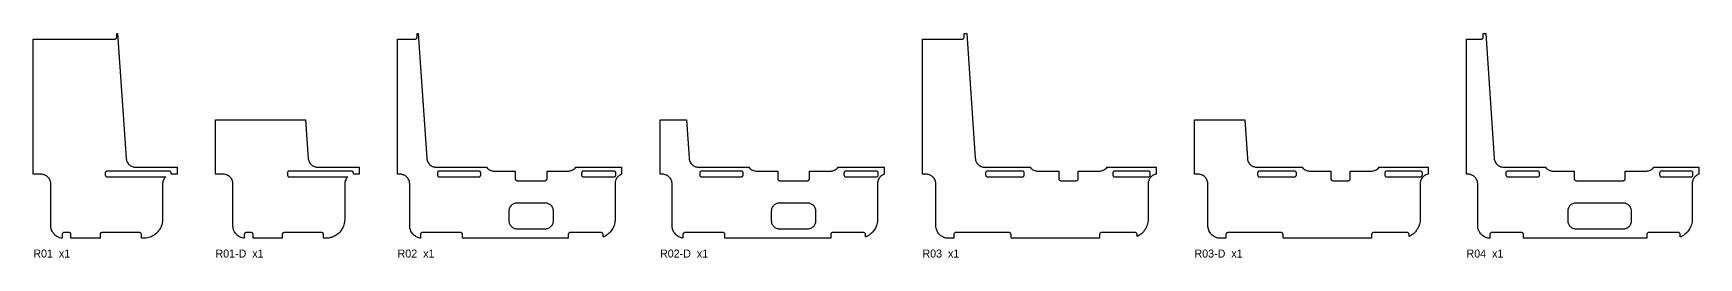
# Model space of a CAD drawing. Header units: millimetres. Extents: x 0 to 21795, y -60 to 640.
# Drawn here: x 0 to 5204, y -60 to 640 of the extents above; entities that cross this region are included whole.
import ezdxf

# ---------------------------------------------------------------- set-up
doc = ezdxf.new("R2010")
doc.units = ezdxf.units.MM
for name, color, linetype in [('CUT_IN', 5, 'Continuous'), ('CUT_OUT', 1, 'Continuous'), ('LABEL', 7, 'Continuous')]:
    doc.layers.add(name, color=color, linetype=linetype)

msp = doc.modelspace()

# ---------------------------------------------------------------- linework, layer by layer
at = {"layer": 'CUT_IN'}
for points in [[(1262.54, 198), (1262.66, 196.83), (1263, 195.7), (1263.55, 194.67), (1264.3, 193.76), (1265.21, 193.01), (1266.25, 192.46), (1267.09, 192.18), (1268.25, 192.01), (1392.35, 192.01), (1392.94, 192.06), (1394.08, 192.35), (1395.39, 193.01), (1396.09, 193.55), (1396.7, 194.19), (1397.48, 195.43), (1397.88, 196.54), (1398.05, 197.71), (1398.05, 204.29), (1397.88, 205.46), (1397.48, 206.57), (1396.88, 207.57), (1396.09, 208.45), (1395.14, 209.15), (1394.36, 209.54), (1393.52, 209.82), (1392.35, 209.99), (1268.25, 209.99), (1267.66, 209.94), (1266.52, 209.65), (1265.21, 208.99), (1264.51, 208.45), (1263.91, 207.81), (1263.12, 206.57), (1262.72, 205.46), (1262.57, 204.59), (1262.54, 198)], [(1814.31, 210), (1718.31, 209.94), (1717.17, 209.65), (1716.62, 209.42), (1715.38, 208.64), (1714.37, 207.57), (1714.04, 207.08), (1713.54, 206.02), (1713.25, 204.88), (1713.2, 204.29), (1713.25, 197.12), (1713.45, 196.26), (1713.9, 195.17), (1714.55, 194.19), (1715.16, 193.55), (1716.1, 192.85), (1716.89, 192.46), (1717.73, 192.18), (1718.89, 192.01), (1815.19, 192.06), (1816.61, 192.46), (1817.89, 193.18), (1818.95, 194.19), (1819.46, 194.92), (1819.86, 195.7), (1820.2, 196.83), (1820.31, 197.71), (1820.31, 204.29), (1820.2, 205.17), (1819.74, 206.57), (1818.95, 207.81), (1818.34, 208.45), (1817.4, 209.15), (1816.33, 209.65), (1815.19, 209.94), (1814.31, 210)], [(2082.59, 197.41), (2082.82, 196.26), (2083.27, 195.17), (2083.93, 194.19), (2084.53, 193.55), (2085.48, 192.85), (2086.27, 192.46), (2087.11, 192.18), (2088.27, 192.01), (2212.37, 192.01), (2212.96, 192.06), (2214.1, 192.35), (2215.41, 193.01), (2216.11, 193.55), (2216.72, 194.19), (2217.5, 195.43), (2217.9, 196.54), (2218.07, 197.71), (2218.07, 204.29), (2217.9, 205.46), (2217.5, 206.57), (2216.9, 207.57), (2216.11, 208.45), (2215.16, 209.15), (2214.38, 209.54), (2213.54, 209.82), (2212.37, 209.99), (2088.27, 209.99), (2087.68, 209.94), (2086.54, 209.65), (2085.23, 208.99), (2084.53, 208.45), (2083.93, 207.81), (2083.14, 206.57), (2082.74, 205.46), (2082.59, 204.59), (2082.59, 197.41)], [(2538.91, 209.99), (2537.75, 209.82), (2536.64, 209.42), (2535.64, 208.82), (2534.76, 208.03), (2534.06, 207.08), (2533.56, 206.02), (2533.27, 204.88), (2533.22, 204.29), (2533.22, 197.71), (2533.32, 196.83), (2533.67, 195.7), (2534.39, 194.43), (2535.4, 193.36), (2536.12, 192.85), (2536.91, 192.46), (2538.33, 192.06), (2539.21, 192), (2634.63, 192.01), (2635.79, 192.18), (2636.63, 192.46), (2637.42, 192.85), (2638.36, 193.55), (2639.15, 194.43), (2639.76, 195.43), (2640.07, 196.26), (2640.27, 197.12), (2640.33, 197.71), (2640.33, 204.29), (2640.22, 205.17), (2639.88, 206.3), (2639.48, 207.08), (2638.97, 207.81), (2637.91, 208.82), (2636.63, 209.54), (2635.21, 209.94), (2634.33, 210), (2538.91, 209.99)], [(2975.7, 198), (2975.82, 196.83), (2976.16, 195.7), (2976.71, 194.67), (2977.46, 193.76), (2978.37, 193.01), (2979.41, 192.46), (2980.24, 192.18), (2981.41, 192.01), (3091.02, 192.01), (3091.6, 192.06), (3092.74, 192.35), (3094.05, 193.01), (3095.17, 193.97), (3095.71, 194.67), (3096.15, 195.43), (3096.54, 196.54), (3096.71, 197.71), (3096.71, 204.29), (3096.54, 205.46), (3096.15, 206.57), (3095.71, 207.33), (3095.17, 208.03), (3094.3, 208.82), (3093.29, 209.42), (3092.18, 209.82), (3091.02, 209.99), (2981.41, 209.99), (2980.82, 209.94), (2979.68, 209.65), (2978.37, 208.99), (2977.67, 208.45), (2977.06, 207.81), (2976.28, 206.57), (2975.88, 205.46), (2975.73, 204.59), (2975.7, 198)], [(3484.4, 210), (3378.27, 209.94), (3377.13, 209.65), (3376.06, 209.15), (3375.57, 208.82), (3374.7, 208.03), (3374.33, 207.57), (3374, 207.08), (3373.5, 206.02), (3373.21, 204.88), (3373.16, 204.29), (3373.21, 197.12), (3373.41, 196.26), (3373.86, 195.17), (3374.51, 194.19), (3375.12, 193.55), (3376.06, 192.85), (3376.85, 192.46), (3377.69, 192.18), (3378.85, 192.01), (3485.28, 192.06), (3486.7, 192.46), (3487.98, 193.18), (3489.04, 194.19), (3489.55, 194.92), (3489.95, 195.7), (3490.29, 196.83), (3490.4, 197.71), (3490.4, 204.29), (3490.29, 205.17), (3489.83, 206.57), (3489.04, 207.81), (3488.43, 208.45), (3487.49, 209.15), (3486.42, 209.65), (3485.28, 209.94), (3484.4, 210)], [(3825.79, 197.41), (3826.02, 196.26), (3826.47, 195.17), (3827.12, 194.19), (3827.73, 193.55), (3828.43, 193.01), (3829.47, 192.46), (3830.3, 192.18), (3831.47, 192.01), (3941.08, 192.01), (3941.66, 192.06), (3942.8, 192.35), (3944.11, 193.01), (3945.23, 193.97), (3945.77, 194.67), (3946.21, 195.43), (3946.6, 196.54), (3946.77, 197.71), (3946.77, 204.29), (3946.6, 205.46), (3946.21, 206.57), (3945.77, 207.33), (3945.23, 208.03), (3944.36, 208.82), (3943.35, 209.42), (3942.24, 209.82), (3941.08, 209.99), (3831.47, 209.99), (3830.88, 209.94), (3829.74, 209.65), (3828.43, 208.99), (3827.73, 208.45), (3827.12, 207.81), (3826.34, 206.57), (3825.94, 205.46), (3825.79, 204.59), (3825.79, 197.41)], [(4228.91, 209.99), (4227.75, 209.82), (4226.64, 209.42), (4225.63, 208.82), (4224.76, 208.03), (4224.06, 207.08), (4223.56, 206.02), (4223.27, 204.88), (4223.22, 204.29), (4223.22, 197.71), (4223.32, 196.83), (4223.67, 195.7), (4224.06, 194.92), (4224.57, 194.19), (4225.63, 193.18), (4226.91, 192.46), (4228.33, 192.06), (4229.21, 192), (4334.76, 192.01), (4335.92, 192.18), (4336.76, 192.46), (4337.55, 192.85), (4338.49, 193.55), (4339.28, 194.43), (4339.89, 195.43), (4340.2, 196.26), (4340.4, 197.12), (4340.46, 197.71), (4340.46, 204.29), (4340.35, 205.17), (4340.01, 206.3), (4339.61, 207.08), (4339.1, 207.81), (4338.04, 208.82), (4336.76, 209.54), (4335.34, 209.94), (4334.46, 210), (4228.91, 209.99)], [(4601.44, 198), (4601.56, 196.83), (4601.9, 195.7), (4602.45, 194.67), (4603.2, 193.76), (4604.11, 193.01), (4605.15, 192.46), (4605.98, 192.18), (4607.15, 192.01), (4701.17, 192.01), (4701.76, 192.06), (4702.9, 192.35), (4704.21, 193.01), (4704.91, 193.55), (4705.51, 194.19), (4706.3, 195.43), (4706.7, 196.54), (4706.87, 197.71), (4706.87, 204.29), (4706.7, 205.46), (4706.42, 206.3), (4705.7, 207.57), (4705.12, 208.24), (4704.21, 208.99), (4703.17, 209.54), (4702.33, 209.82), (4701.17, 209.99), (4607.15, 209.99), (4606.56, 209.94), (4605.42, 209.65), (4604.11, 208.99), (4603.41, 208.45), (4602.8, 207.81), (4602.02, 206.57), (4601.62, 205.46), (4601.47, 204.59), (4601.44, 198)], [(5180, 210), (5087.12, 209.94), (5085.98, 209.65), (5084.91, 209.15), (5084.42, 208.82), (5083.36, 207.81), (5082.85, 207.08), (5082.45, 206.3), (5082.18, 205.46), (5082, 204.29), (5082, 197.71), (5082.06, 197.12), (5082.26, 196.26), (5082.57, 195.43), (5083.36, 194.19), (5083.97, 193.55), (5084.91, 192.85), (5085.7, 192.46), (5086.54, 192.18), (5087.7, 192.01), (5180.88, 192.06), (5182.29, 192.46), (5183.57, 193.18), (5184.64, 194.19), (5185.29, 195.17), (5185.54, 195.7), (5185.82, 196.54), (5185.97, 197.41), (5185.99, 204.29), (5185.82, 205.46), (5185.54, 206.3), (5184.99, 207.33), (5184.03, 208.45), (5183.08, 209.15), (5182.02, 209.65), (5180.88, 209.94), (5180, 210)], [(1622.36, 96.52), (1620.97, 98.89), (1619.32, 101.08), (1617.86, 102.67), (1616.27, 104.13), (1614.07, 105.78), (1611.97, 107.04), (1609.48, 108.2), (1607.44, 108.92), (1605.35, 109.45), (1602.64, 109.87), (1600.04, 110), (1511.21, 110), (1508.61, 109.87), (1506.18, 109.51), (1503.8, 108.92), (1501.77, 108.2), (1499.28, 107.04), (1496.93, 105.61), (1495.2, 104.32), (1493.6, 102.88), (1491.74, 100.86), (1490.28, 98.89), (1488.89, 96.52), (1487.86, 94.29), (1487.14, 92.26), (1486.61, 90.16), (1486.22, 87.74), (1486.06, 84.85), (1486.06, 55.15), (1486.19, 52.55), (1486.55, 50.12), (1487.14, 47.74), (1487.86, 45.71), (1489.02, 43.22), (1490.45, 40.87), (1491.74, 39.14), (1493.18, 37.54), (1495.2, 35.68), (1497.17, 34.22), (1499.02, 33.1), (1501.5, 31.91), (1504.09, 31), (1506.18, 30.49), (1508.32, 30.16), (1511.21, 30), (1600.04, 30), (1602.64, 30.13), (1605.07, 30.49), (1607.44, 31.08), (1609.48, 31.8), (1611.97, 32.96), (1614.32, 34.39), (1616.04, 35.68), (1617.65, 37.12), (1619.51, 39.14), (1621.13, 41.36), (1622.23, 43.22), (1623.16, 45.17), (1624.11, 47.74), (1624.7, 50.12), (1625.06, 52.55), (1625.19, 55.15), (1625.19, 84.85), (1625.08, 87.16), (1624.7, 89.88), (1624.11, 92.26), (1623.28, 94.56), (1622.36, 96.52)], [(2442.11, 97.04), (2440.99, 98.89), (2439.53, 100.86), (2437.88, 102.67), (2436.29, 104.13), (2433.85, 105.94), (2431.99, 107.04), (2430.04, 107.97), (2427.46, 108.92), (2425.37, 109.45), (2422.66, 109.87), (2420.06, 110), (2331.23, 110), (2328.63, 109.87), (2326.2, 109.51), (2323.82, 108.92), (2321.79, 108.2), (2319.3, 107.04), (2316.95, 105.61), (2315.22, 104.32), (2313.62, 102.88), (2311.76, 100.86), (2310.3, 98.89), (2308.91, 96.52), (2307.88, 94.29), (2307.16, 92.26), (2306.63, 90.16), (2306.24, 87.74), (2306.08, 84.85), (2306.08, 55.15), (2306.21, 52.55), (2306.57, 50.12), (2307.16, 47.74), (2307.88, 45.71), (2309.04, 43.22), (2310.47, 40.87), (2311.76, 39.14), (2313.2, 37.54), (2315.22, 35.68), (2317.19, 34.22), (2319.04, 33.1), (2321.52, 31.91), (2324.11, 31), (2326.2, 30.49), (2328.34, 30.16), (2331.23, 30), (2420.06, 30), (2422.66, 30.13), (2425.09, 30.49), (2427.46, 31.08), (2429.5, 31.8), (2431.99, 32.96), (2434.34, 34.39), (2436.06, 35.68), (2437.67, 37.12), (2439.53, 39.14), (2441.15, 41.36), (2442.25, 43.22), (2443.18, 45.17), (2444.13, 47.74), (2444.72, 50.12), (2445.08, 52.55), (2445.21, 55.15), (2445.21, 84.85), (2445.1, 87.16), (2444.72, 89.88), (2444.13, 92.26), (2443.3, 94.56), (2442.11, 97.04)], [(4991.17, 96.52), (4989.78, 98.89), (4988.32, 100.86), (4986.67, 102.67), (4985.08, 104.13), (4982.88, 105.78), (4980.78, 107.04), (4978.29, 108.2), (4976.25, 108.92), (4974.16, 109.45), (4971.45, 109.87), (4968.85, 110), (4820.02, 110), (4817.13, 109.84), (4814.71, 109.45), (4812.62, 108.92), (4810.59, 108.2), (4808.09, 107.04), (4805.75, 105.61), (4804.02, 104.32), (4802.42, 102.88), (4800.56, 100.86), (4798.94, 98.64), (4797.83, 96.78), (4796.91, 94.83), (4795.96, 92.26), (4795.31, 89.59), (4795, 87.45), (4794.88, 85.15), (4794.88, 54.85), (4795, 52.55), (4795.36, 50.12), (4795.96, 47.74), (4796.68, 45.71), (4797.83, 43.22), (4799.26, 40.87), (4800.56, 39.14), (4802.42, 37.12), (4804.02, 35.68), (4805.99, 34.22), (4808.09, 32.96), (4810.04, 32.03), (4812.9, 31), (4815, 30.49), (4817.13, 30.16), (4820.02, 30), (4968.85, 30), (4971.74, 30.16), (4974.16, 30.55), (4976.25, 31.08), (4978.29, 31.8), (4980.78, 32.96), (4983.12, 34.39), (4984.85, 35.68), (4986.46, 37.12), (4988.32, 39.14), (4989.94, 41.36), (4991.04, 43.22), (4991.97, 45.17), (4992.99, 48.03), (4993.51, 50.12), (4993.83, 52.26), (4994, 55.15), (4993.99, 85.15), (4993.87, 87.45), (4993.45, 90.16), (4992.91, 92.26), (4992.19, 94.29), (4991.17, 96.52)]]:
    msp.add_lwpolyline(points, close=True, dxfattribs=at)
at = {"layer": 'CUT_OUT'}
for points in [[(0, 622), (254.78, 622.01), (255.36, 622.06), (256.5, 622.35), (257.82, 623.01), (258.93, 623.97), (259.47, 624.67), (259.91, 625.43), (260.3, 626.54), (260.48, 627.71), (260.48, 640), (263.47, 639.99), (290.07, 249.89), (290.22, 248.37), (290.71, 245.5), (291.39, 242.97), (292.51, 239.98), (293.13, 238.66), (294.39, 236.37), (296.2, 233.74), (297.88, 231.73), (298.89, 230.68), (300.17, 229.49), (302.2, 227.85), (304.88, 226.09), (307.19, 224.87), (308.79, 224.18), (311.54, 223.22), (312.94, 222.85), (315.51, 222.34), (316.95, 222.16), (319.93, 222), (449.13, 221.99), (449.14, 200.08), (449.13, 200.01), (448.81, 200), (433.98, 200), (431.15, 199.86), (431.12, 204.59), (430.89, 205.74), (430.44, 206.83), (429.96, 207.57), (429.39, 208.24), (428.23, 209.15), (426.89, 209.74), (425.44, 209.99), (230.76, 210), (229.3, 209.82), (228.46, 209.54), (227.67, 209.15), (226.95, 208.64), (226.31, 208.03), (225.77, 207.33), (225.33, 206.57), (224.94, 205.46), (224.77, 204.29), (224.76, 198), (224.87, 196.83), (225.11, 195.98), (225.61, 194.92), (226.12, 194.19), (226.95, 193.36), (227.67, 192.85), (228.74, 192.35), (229.88, 192.06), (230.76, 192), (413.66, 192), (411.73, 190.04), (409.87, 187.75), (408.4, 185.55), (407, 182.96), (405.76, 179.97), (404.99, 177.43), (404.4, 174.55), (404.1, 171.62), (404.04, 58.56), (403.89, 55.55), (403.61, 52.69), (402.91, 48.33), (402.25, 45.39), (401.46, 42.55), (400.56, 39.82), (399.5, 37.07), (398.28, 34.31), (396.99, 31.75), (394.73, 27.87), (393.09, 25.42), (391.38, 23.12), (389.46, 20.78), (387.53, 18.65), (385.4, 16.52), (383.22, 14.54), (379.83, 11.83), (377.42, 10.13), (374.87, 8.52), (371, 6.39), (368.34, 5.13), (365.68, 4.03), (361.51, 2.59), (357.16, 1.45), (352.82, 0.64), (348.43, 0.16), (345.56, 0.02), (337.79, 0), (337.79, 12), (337.61, 13.46), (337.22, 14.57), (336.94, 15.08), (336.43, 15.81), (335.82, 16.45), (334.88, 17.15), (334.36, 17.42), (333.53, 17.74), (332.67, 17.94), (331.79, 18), (214.67, 18), (213.79, 17.94), (212.65, 17.65), (211.84, 17.29), (211.09, 16.82), (210.22, 16.03), (209.85, 15.57), (209.38, 14.83), (209.02, 14.02), (208.78, 13.17), (208.67, 12), (208.67, 0), (117.7, 0), (117.7, 12), (117.64, 12.88), (117.35, 14.02), (116.85, 15.08), (116.34, 15.81), (115.51, 16.64), (114.79, 17.15), (114, 17.54), (113.16, 17.82), (112.29, 17.97), (96.14, 18), (95.26, 17.94), (94.4, 17.74), (93.57, 17.42), (92.8, 16.99), (92.11, 16.45), (91.5, 15.81), (90.99, 15.08), (90.49, 14.02), (90.25, 13.17), (90.14, 12), (90.14, 0.25), (87.76, 0.58), (85.84, 0.96), (81.98, 2.03), (80.14, 2.69), (78.32, 3.45), (76.62, 4.25), (74.03, 5.67), (72.31, 6.76), (69.99, 8.44), (67.73, 10.34), (66.31, 11.69), (64.95, 13.11), (63.62, 14.65), (61.88, 16.94), (60.75, 18.63), (59.78, 20.25), (58.42, 22.86), (57.23, 25.64), (56.57, 27.49), (55.77, 30.25), (55.16, 33.13), (54.86, 35.14), (54.61, 38.07), (54.57, 170.07), (54.43, 172.79), (54.02, 175.71), (53.63, 177.43), (52.86, 179.97), (51.75, 182.69), (50.22, 185.55), (49.43, 186.79), (47.85, 188.92), (45.88, 191.11), (43.48, 193.28), (41.11, 195.02), (38.84, 196.39), (37.53, 197.05), (34.81, 198.19), (33.13, 198.75), (30.27, 199.45), (27.65, 199.84), (25.89, 199.97), (0.33, 200), (0.01, 200.01), (0, 200.08), (0, 622)], [(1138.27, 622), (1192.99, 622), (1194.45, 622.18), (1195.29, 622.46), (1196.08, 622.85), (1197.24, 623.76), (1198.14, 624.92), (1198.54, 625.7), (1198.81, 626.54), (1198.99, 627.71), (1198.99, 640), (1202.83, 639.99), (1229.44, 249.89), (1229.75, 247.22), (1230.35, 244.37), (1231.22, 241.6), (1232.36, 238.92), (1233.76, 236.37), (1235.56, 233.74), (1237.44, 231.52), (1239.53, 229.49), (1241.8, 227.68), (1243.99, 226.24), (1245.51, 225.39), (1247.88, 224.29), (1249.51, 223.67), (1252.3, 222.85), (1254.87, 222.34), (1256.6, 222.13), (1259.29, 222), (1416.05, 221.99), (1418.18, 219.48), (1420.45, 217.29), (1422.48, 215.69), (1425.13, 213.98), (1427.68, 212.68), (1430.07, 211.71), (1433.09, 210.82), (1435.91, 210.29), (1438.48, 210.04), (1439.98, 210), (1506.06, 210), (1506.06, 186), (1506.12, 185.12), (1506.41, 183.98), (1506.91, 182.92), (1507.42, 182.19), (1508.25, 181.36), (1508.98, 180.85), (1510.04, 180.35), (1511.18, 180.06), (1512.06, 180), (1599.19, 180), (1600.65, 180.18), (1601.49, 180.46), (1602.27, 180.85), (1603, 181.36), (1603.83, 182.19), (1604.34, 182.92), (1604.73, 183.7), (1605.12, 185.12), (1605.19, 186), (1605.19, 210), (1671.27, 210), (1672.77, 210.04), (1675.34, 210.29), (1678.15, 210.82), (1681.18, 211.71), (1683.57, 212.68), (1686.12, 213.98), (1688.77, 215.69), (1690.8, 217.29), (1693.07, 219.48), (1695.19, 221.99), (1838.3, 221.99), (1838.3, 200.01), (1836.24, 199.18), (1834.61, 198.4), (1833.29, 197.68), (1831.02, 196.23), (1828.43, 194.18), (1826.49, 192.3), (1825.29, 190.95), (1823.65, 188.8), (1822.83, 187.54), (1821.24, 184.65), (1820.19, 182.16), (1819.61, 180.45), (1819.21, 179), (1818.68, 176.36), (1818.45, 174.57), (1818.31, 171.79), (1818.31, 59.98), (1818.24, 57.02), (1818.03, 54.16), (1817.66, 51.16), (1817.17, 48.33), (1816.15, 44.03), (1814.82, 39.82), (1813.15, 35.65), (1811.89, 32.99), (1810.5, 30.39), (1808.22, 26.7), (1805.64, 23.12), (1802.79, 19.73), (1799.66, 16.52), (1797.53, 14.59), (1795.2, 12.68), (1792.83, 10.92), (1790.38, 9.29), (1786.63, 7.1), (1782.66, 5.16), (1780.31, 4.18), (1780.3, 12.29), (1780.2, 13.17), (1779.96, 14.02), (1779.3, 15.33), (1778.76, 16.03), (1778.12, 16.64), (1777.4, 17.15), (1776.61, 17.54), (1775.19, 17.94), (1774.31, 18), (1677.62, 18), (1676.74, 17.94), (1675.88, 17.74), (1675.05, 17.42), (1674.28, 16.99), (1673.59, 16.45), (1672.98, 15.81), (1672.47, 15.08), (1672.07, 14.3), (1671.8, 13.46), (1671.62, 12.29), (1671.62, 0), (1340.95, 0), (1340.95, 12), (1340.83, 13.17), (1340.6, 14.02), (1340.1, 15.08), (1339.59, 15.81), (1338.98, 16.45), (1338.28, 16.99), (1337.51, 17.42), (1336.69, 17.74), (1335.83, 17.94), (1334.95, 18), (1215.98, 18), (1215.1, 17.94), (1214.24, 17.74), (1213.41, 17.42), (1212.65, 16.99), (1211.95, 16.45), (1211.34, 15.81), (1210.83, 15.08), (1210.24, 13.74), (1210.04, 12.88), (1209.98, 12), (1209.98, 0.47), (1207.36, 0.96), (1204.44, 1.73), (1201.66, 2.69), (1198.95, 3.86), (1196.4, 5.18), (1193.84, 6.76), (1191.51, 8.44), (1189.25, 10.34), (1186.48, 13.11), (1185.14, 14.65), (1183.98, 16.14), (1181.8, 19.4), (1179.94, 22.86), (1178.41, 26.56), (1177.53, 29.37), (1176.68, 33.13), (1176.19, 37.09), (1176.09, 39.98), (1176.09, 170.07), (1175.93, 173.09), (1175.54, 175.71), (1175.15, 177.43), (1174.38, 179.97), (1173.27, 182.69), (1171.74, 185.55), (1170.27, 187.75), (1168.41, 190.04), (1166.34, 192.13), (1164.08, 194.01), (1161.64, 195.65), (1159.05, 197.05), (1157.43, 197.77), (1154.65, 198.75), (1151.8, 199.45), (1149.17, 199.84), (1147.41, 199.97), (1138.28, 200.01), (1138.27, 622)], [(2778.32, 622), (2902.61, 622), (2903.49, 622.06), (2904.35, 622.26), (2905.17, 622.58), (2905.94, 623.01), (2906.64, 623.55), (2907.25, 624.19), (2907.9, 625.17), (2908.43, 626.54), (2908.61, 628), (2908.61, 640), (2916.95, 639.99), (2943.56, 249.89), (2943.87, 247.22), (2944.47, 244.37), (2945.45, 241.33), (2946.61, 238.66), (2947.88, 236.37), (2949.51, 233.97), (2951.37, 231.73), (2953.65, 229.49), (2955.69, 227.85), (2957.12, 226.86), (2958.36, 226.09), (2960.94, 224.75), (2963.36, 223.76), (2965.02, 223.22), (2967.56, 222.59), (2970.72, 222.13), (2973.41, 222), (3114.72, 221.99), (3116.84, 219.48), (3119.11, 217.29), (3121.14, 215.69), (3123.79, 213.98), (3126.34, 212.68), (3128.73, 211.71), (3131.76, 210.82), (3134.57, 210.29), (3137.14, 210.04), (3138.64, 210), (3204.72, 210), (3204.72, 186), (3204.84, 184.83), (3205.07, 183.98), (3205.57, 182.92), (3206.08, 182.19), (3206.91, 181.36), (3207.64, 180.85), (3208.7, 180.35), (3209.84, 180.06), (3210.72, 180), (3259.15, 180), (3260.61, 180.18), (3261.98, 180.71), (3263.18, 181.55), (3264.14, 182.67), (3264.8, 183.98), (3265.12, 185.41), (3265.15, 210), (3331.23, 210), (3332.73, 210.04), (3335.3, 210.29), (3338.11, 210.82), (3341.14, 211.71), (3343.53, 212.68), (3346.08, 213.98), (3348.73, 215.69), (3350.76, 217.29), (3353.03, 219.48), (3355.15, 221.99), (3508.39, 221.99), (3508.39, 200.01), (3505.65, 199.39), (3503.93, 198.87), (3501.42, 197.89), (3500.06, 197.25), (3497.46, 195.77), (3495.97, 194.76), (3494.78, 193.85), (3492.75, 192.07), (3491.5, 190.78), (3489.76, 188.72), (3488.71, 187.26), (3487.3, 184.96), (3485.98, 182.27), (3485.32, 180.59), (3484.45, 177.73), (3484.13, 176.26), (3483.69, 173.3), (3483.56, 170.53), (3483.56, 59.98), (3483.49, 57.09), (3483.27, 54.16), (3482.67, 49.71), (3481.77, 45.46), (3480.52, 41.14), (3479, 37.07), (3477.17, 33.06), (3475.78, 30.46), (3474.27, 27.93), (3471.73, 24.23), (3468.96, 20.78), (3467.04, 18.65), (3463.88, 15.57), (3461.65, 13.64), (3459.33, 11.83), (3456.92, 10.13), (3454.37, 8.52), (3451.87, 7.1), (3448.98, 5.66), (3448.97, 12.29), (3448.8, 13.46), (3448.52, 14.3), (3448.27, 14.83), (3447.62, 15.81), (3446.55, 16.82), (3445.27, 17.54), (3443.86, 17.94), (3442.98, 18), (3337.73, 18), (3336.85, 17.94), (3335.99, 17.74), (3335.17, 17.42), (3334.4, 16.99), (3333.7, 16.45), (3333.09, 15.81), (3332.44, 14.83), (3331.91, 13.46), (3331.73, 12), (3331.73, 0), (3055.11, 0), (3055.11, 12), (3055, 13.17), (3054.76, 14.02), (3054.4, 14.83), (3053.93, 15.57), (3053.56, 16.03), (3052.69, 16.82), (3051.94, 17.29), (3051.13, 17.65), (3049.99, 17.94), (3049.11, 18), (2882.79, 18), (2881.91, 17.94), (2881.05, 17.74), (2880.22, 17.42), (2879.7, 17.15), (2878.76, 16.45), (2878.15, 15.81), (2877.64, 15.08), (2877.36, 14.57), (2876.97, 13.46), (2876.79, 12), (2876.79, 0), (2859.18, 0.01), (2855.34, 0.3), (2853.4, 0.58), (2851.47, 0.96), (2848.55, 1.73), (2846.69, 2.35), (2844.93, 3.03), (2842.25, 4.25), (2839.6, 5.71), (2837.95, 6.76), (2836.34, 7.89), (2834.04, 9.74), (2831.2, 12.45), (2828.64, 15.42), (2826.39, 18.63), (2825.41, 20.25), (2824.45, 22.05), (2822.89, 25.57), (2821.93, 28.35), (2820.96, 32.23), (2820.39, 36.12), (2820.2, 39.98), (2820.2, 170.07), (2820.07, 172.79), (2819.85, 174.55), (2819.59, 176), (2818.95, 178.57), (2817.86, 181.62), (2816.72, 184.01), (2815.06, 186.79), (2813.48, 188.92), (2811.31, 191.31), (2809.12, 193.28), (2806.99, 194.86), (2804.47, 196.39), (2801.81, 197.66), (2800.17, 198.29), (2797.63, 199.06), (2794.75, 199.65), (2792.99, 199.87), (2790.27, 200), (2778.33, 200.01), (2778.32, 622)], [(4478.45, 622), (4524.45, 622), (4525.33, 622.06), (4526.19, 622.26), (4527.54, 622.85), (4528.26, 623.36), (4528.9, 623.97), (4529.74, 625.17), (4530.1, 625.98), (4530.34, 626.83), (4530.45, 628), (4530.45, 640), (4538.44, 639.99), (4565.05, 249.89), (4565.36, 247.22), (4565.96, 244.37), (4566.83, 241.6), (4567.97, 238.92), (4569.37, 236.37), (4571.17, 233.74), (4573.05, 231.52), (4575.14, 229.49), (4577.41, 227.68), (4579.6, 226.24), (4581.12, 225.39), (4583.49, 224.29), (4585.12, 223.67), (4587.91, 222.85), (4590.48, 222.34), (4592.21, 222.13), (4594.9, 222), (4724.87, 221.99), (4726.99, 219.48), (4729.05, 217.48), (4731.29, 215.69), (4733.94, 213.98), (4736.49, 212.68), (4738.89, 211.71), (4741.91, 210.82), (4744.73, 210.29), (4747.3, 210.04), (4748.8, 210), (4814.87, 210), (4814.88, 185.71), (4814.99, 184.83), (4815.13, 184.26), (4815.58, 183.17), (4816.24, 182.19), (4817.07, 181.36), (4817.79, 180.85), (4818.85, 180.35), (4820, 180.06), (4820.88, 180), (4968, 180), (4968.88, 180.06), (4970.02, 180.35), (4970.83, 180.71), (4971.57, 181.18), (4972.24, 181.76), (4972.82, 182.43), (4973.29, 183.17), (4973.65, 183.98), (4973.93, 185.12), (4974, 186), (4974, 210), (5040.07, 210), (5041.58, 210.04), (5044.15, 210.29), (5046.96, 210.82), (5049.99, 211.71), (5052.38, 212.68), (5054.93, 213.98), (5057.58, 215.69), (5059.82, 217.48), (5061.88, 219.48), (5064, 221.99), (5203.99, 221.99), (5203.99, 200.01), (5201.76, 199.11), (5200.46, 198.49), (5198.19, 197.21), (5196.75, 196.26), (5195.58, 195.4), (5193.6, 193.72), (5192.37, 192.5), (5190.65, 190.55), (5189.6, 189.17), (5188.18, 187), (5186.71, 184.18), (5186.14, 182.85), (5185.28, 180.4), (5184.83, 178.73), (5184.33, 176.18), (5184.04, 173.31), (5184, 171.79), (5184, 59.98), (5183.93, 57.09), (5183.71, 54.16), (5183.11, 49.71), (5182.21, 45.46), (5180.96, 41.14), (5179.42, 37.01), (5177.61, 33.06), (5176.22, 30.46), (5174.71, 27.93), (5172.17, 24.23), (5169.41, 20.78), (5167.48, 18.65), (5164.32, 15.57), (5162.09, 13.64), (5158.52, 10.92), (5156.07, 9.29), (5152.31, 7.1), (5148.35, 5.16), (5146, 4.19), (5145.99, 12.29), (5145.88, 13.17), (5145.65, 14.02), (5144.99, 15.33), (5144.64, 15.81), (5143.8, 16.64), (5142.56, 17.42), (5141.74, 17.74), (5140.88, 17.94), (5140, 18), (5048, 18), (5047.12, 17.94), (5046.26, 17.74), (5045.43, 17.42), (5044.66, 16.99), (5043.97, 16.45), (5043.36, 15.81), (5042.85, 15.08), (5042.45, 14.3), (5042.18, 13.46), (5042, 12.29), (5042, 0), (4656.4, 0), (4656.4, 12), (4656.29, 13.17), (4656.05, 14.02), (4655.83, 14.57), (4655.22, 15.57), (4654.85, 16.03), (4653.98, 16.82), (4653.23, 17.29), (4652.42, 17.65), (4651.28, 17.94), (4650.4, 18), (4557.44, 18), (4556.56, 17.94), (4555.7, 17.74), (4554.88, 17.42), (4554.11, 16.99), (4553.41, 16.45), (4552.45, 15.33), (4552.02, 14.57), (4551.7, 13.74), (4551.51, 12.88), (4551.44, 12), (4551.44, 0.05), (4547.61, 0.43), (4544.72, 0.96), (4541.8, 1.73), (4538.17, 3.03), (4535.5, 4.25), (4532.91, 5.67), (4529.59, 7.89), (4527.29, 9.74), (4524.5, 12.39), (4523.13, 13.9), (4521.89, 15.42), (4519.63, 18.63), (4517.73, 21.98), (4516.86, 23.82), (4516.11, 25.64), (4515.18, 28.35), (4514.22, 32.16), (4513.64, 36.04), (4513.49, 38.07), (4513.45, 39.98), (4513.45, 169.93), (4513.4, 171.62), (4513.14, 174.26), (4512.51, 177.43), (4511.74, 179.97), (4510.63, 182.69), (4509.1, 185.55), (4507.63, 187.75), (4505.77, 190.04), (4503.7, 192.13), (4501.43, 194.01), (4499.99, 195.02), (4497.72, 196.39), (4495.06, 197.66), (4492.3, 198.66), (4490.59, 199.13), (4487.99, 199.65), (4486.24, 199.87), (4483.52, 200), (4478.78, 200), (4478.46, 200.01), (4478.45, 200.08), (4478.45, 622)], [(851.02, 370), (859.36, 248.37), (859.85, 245.5), (860.53, 242.97), (861.65, 239.98), (862.81, 237.63), (864.32, 235.15), (865.34, 233.74), (867.02, 231.73), (868.03, 230.68), (870.42, 228.56), (872.78, 226.86), (874.02, 226.09), (876.33, 224.87), (879.02, 223.76), (880.68, 223.22), (883.22, 222.59), (886.09, 222.16), (889.07, 222), (1018.27, 221.99), (1018.27, 200.01), (1003.12, 200), (1000.29, 199.86), (1000.26, 204.59), (1000.03, 205.74), (999.58, 206.83), (999.1, 207.57), (998.53, 208.24), (997.37, 209.15), (996.03, 209.74), (994.58, 209.99), (799.9, 210), (799.02, 209.94), (797.88, 209.65), (796.81, 209.15), (796.32, 208.82), (795.45, 208.03), (794.91, 207.33), (794.47, 206.57), (794.08, 205.46), (793.91, 204.29), (793.9, 198), (794.01, 196.83), (794.47, 195.43), (794.91, 194.67), (795.45, 193.97), (796.09, 193.36), (796.81, 192.85), (797.88, 192.35), (798.44, 192.18), (799.6, 192.01), (982.8, 192), (980.87, 190.04), (979.01, 187.75), (977.54, 185.55), (976.14, 182.96), (974.9, 179.97), (974.13, 177.43), (973.54, 174.55), (973.24, 171.62), (973.18, 58.56), (972.91, 54.16), (972.54, 51.16), (971.73, 46.82), (970.6, 42.55), (969.19, 38.44), (967.42, 34.31), (965.38, 30.39), (963.06, 26.64), (960.52, 23.12), (957.68, 19.73), (955.65, 17.6), (953.46, 15.52), (951.29, 13.64), (948.97, 11.83), (946.56, 10.13), (942.8, 7.81), (940.14, 6.39), (937.48, 5.13), (934.82, 4.03), (932.05, 3.04), (929.16, 2.16), (926.3, 1.45), (923.49, 0.89), (920.5, 0.45), (917.57, 0.16), (914.7, 0.02), (906.93, 0), (906.93, 12), (906.87, 12.88), (906.58, 14.02), (906.08, 15.08), (905.57, 15.81), (904.51, 16.82), (904.02, 17.15), (902.95, 17.65), (901.81, 17.94), (901.23, 17.99), (783.81, 18), (782.93, 17.94), (781.79, 17.65), (780.98, 17.29), (779.78, 16.45), (779.17, 15.81), (778.66, 15.08), (778.27, 14.3), (777.99, 13.46), (777.81, 12), (777.81, 0), (686.84, 0), (686.84, 12), (686.66, 13.46), (686.27, 14.57), (685.99, 15.08), (685.48, 15.81), (684.65, 16.64), (683.93, 17.15), (683.14, 17.54), (682.3, 17.82), (681.43, 17.97), (664.98, 17.99), (664.4, 17.94), (663.26, 17.65), (662.19, 17.15), (661.47, 16.64), (660.64, 15.81), (659.85, 14.57), (659.46, 13.46), (659.31, 12.59), (659.28, 0.25), (656.9, 0.58), (653.07, 1.44), (651.12, 2.03), (649.28, 2.69), (647.46, 3.45), (644.82, 4.74), (643.17, 5.67), (641.45, 6.76), (638.3, 9.1), (636.15, 11.01), (634.76, 12.39), (633.39, 13.9), (631.02, 16.94), (628.92, 20.25), (627.56, 22.86), (626.03, 26.56), (624.91, 30.25), (624.13, 34.17), (623.81, 37.09), (623.71, 39.98), (623.71, 170.07), (623.57, 172.79), (623.16, 175.71), (622.77, 177.43), (622, 179.97), (620.89, 182.69), (619.36, 185.55), (618.57, 186.79), (616.99, 188.92), (615.02, 191.11), (612.62, 193.28), (610.25, 195.02), (607.98, 196.39), (606.67, 197.05), (603.95, 198.19), (602.27, 198.75), (599.41, 199.45), (596.79, 199.84), (595.03, 199.97), (569.15, 200.01), (569.14, 370), (851.02, 370)], [(2049.46, 249.89), (2049.77, 247.22), (2050.37, 244.37), (2050.77, 242.97), (2051.78, 240.25), (2053.05, 237.63), (2054.56, 235.15), (2055.58, 233.74), (2057.46, 231.52), (2059.55, 229.49), (2060.66, 228.56), (2063.02, 226.86), (2065.53, 225.39), (2067.9, 224.29), (2069.53, 223.67), (2072.32, 222.85), (2074.89, 222.34), (2076.62, 222.13), (2079.31, 222), (2236.07, 221.99), (2238.2, 219.48), (2240.47, 217.29), (2242.5, 215.69), (2245.15, 213.98), (2247.7, 212.68), (2250.09, 211.71), (2253.11, 210.82), (2255.93, 210.29), (2258.5, 210.04), (2260, 210), (2326.08, 210), (2326.08, 186), (2326.14, 185.12), (2326.43, 183.98), (2326.93, 182.92), (2327.44, 182.19), (2328.27, 181.36), (2329, 180.85), (2330.06, 180.35), (2331.2, 180.06), (2332.08, 180), (2419.21, 180), (2420.67, 180.18), (2421.51, 180.46), (2422.29, 180.85), (2423.02, 181.36), (2423.85, 182.19), (2424.36, 182.92), (2424.75, 183.7), (2425.14, 185.12), (2425.21, 186), (2425.21, 210), (2491.29, 210), (2492.79, 210.04), (2495.36, 210.29), (2498.17, 210.82), (2501.2, 211.71), (2503.59, 212.68), (2506.14, 213.98), (2508.79, 215.69), (2510.82, 217.29), (2513.09, 219.48), (2515.21, 221.99), (2658.32, 221.99), (2658.32, 200.01), (2656.26, 199.18), (2654.63, 198.4), (2653.31, 197.68), (2651.04, 196.23), (2648.45, 194.18), (2646.51, 192.3), (2645.31, 190.95), (2643.67, 188.8), (2642.85, 187.54), (2641.26, 184.65), (2640.21, 182.16), (2639.63, 180.45), (2639.23, 179), (2638.65, 176.06), (2638.38, 173.37), (2638.33, 171.79), (2638.31, 58.49), (2638.05, 54.16), (2637.68, 51.16), (2637.19, 48.33), (2636.17, 44.03), (2634.84, 39.82), (2633.78, 37.07), (2632.56, 34.31), (2631.23, 31.68), (2629.78, 29.12), (2627.37, 25.42), (2625.66, 23.12), (2623.74, 20.78), (2621.81, 18.65), (2619.68, 16.52), (2617.55, 14.59), (2615.22, 12.68), (2611.64, 10.09), (2609.15, 8.52), (2606.65, 7.1), (2602.68, 5.16), (2600.33, 4.18), (2600.32, 12.29), (2600.22, 13.17), (2599.98, 14.02), (2599.32, 15.33), (2598.78, 16.03), (2598.14, 16.64), (2597.42, 17.15), (2596.63, 17.54), (2595.21, 17.94), (2594.33, 18), (2497.64, 18), (2496.76, 17.94), (2495.9, 17.74), (2495.07, 17.42), (2494.3, 16.99), (2493.61, 16.45), (2493, 15.81), (2492.49, 15.08), (2492.09, 14.3), (2491.82, 13.46), (2491.64, 12.29), (2491.64, 0), (2160.97, 0), (2160.97, 12), (2160.79, 13.46), (2160.62, 14.02), (2160.12, 15.08), (2159.61, 15.81), (2159, 16.45), (2158.3, 16.99), (2157.53, 17.42), (2156.71, 17.74), (2155.85, 17.94), (2154.97, 18), (2036, 18), (2035.12, 17.94), (2033.98, 17.65), (2032.92, 17.15), (2032.19, 16.64), (2031.55, 16.03), (2031.01, 15.33), (2030.71, 14.83), (2030.26, 13.74), (2030.06, 12.88), (2030, 12), (2030, 0.47), (2026.42, 1.19), (2024.46, 1.73), (2022.6, 2.35), (2019.93, 3.42), (2017.22, 4.74), (2015.51, 5.71), (2012.25, 7.89), (2010.7, 9.1), (2008.55, 11.01), (2007.16, 12.39), (2005.16, 14.65), (2004, 16.14), (2002.29, 18.63), (2001.32, 20.25), (1999.96, 22.86), (1998.8, 25.57), (1997.84, 28.35), (1997.07, 31.27), (1996.7, 33.13), (1996.3, 36.04), (1996.11, 39.98), (1996.11, 170.07), (1995.95, 173.09), (1995.76, 174.55), (1995.56, 175.71), (1994.86, 178.57), (1993.88, 181.34), (1992.63, 184.01), (1990.97, 186.79), (1989.39, 188.92), (1987.42, 191.11), (1986.36, 192.13), (1984.1, 194.01), (1981.66, 195.65), (1979.07, 197.05), (1977.45, 197.77), (1974.67, 198.75), (1971.82, 199.45), (1969.19, 199.84), (1967.43, 199.97), (1958.3, 200.01), (1958.3, 370), (2041.27, 370), (2049.46, 249.89)], [(3793.62, 249.89), (3793.93, 247.22), (3794.53, 244.37), (3794.94, 242.97), (3795.94, 240.25), (3796.67, 238.66), (3797.94, 236.37), (3799.57, 233.97), (3801.43, 231.73), (3803.71, 229.49), (3805.75, 227.85), (3807.18, 226.86), (3809.69, 225.39), (3811, 224.75), (3813.42, 223.76), (3816.48, 222.85), (3819.05, 222.34), (3820.78, 222.13), (3823.47, 222), (3964.78, 221.99), (3966.9, 219.48), (3969.17, 217.29), (3971.2, 215.69), (3973.85, 213.98), (3976.4, 212.68), (3978.79, 211.71), (3981.82, 210.82), (3984.63, 210.29), (3987.2, 210.04), (3988.7, 210), (4054.78, 210), (4054.78, 186), (4054.9, 184.83), (4055.13, 183.98), (4055.63, 182.92), (4056.14, 182.19), (4056.97, 181.36), (4057.7, 180.85), (4058.76, 180.35), (4059.9, 180.06), (4060.78, 180), (4109.21, 180), (4110.67, 180.18), (4112.04, 180.71), (4113.24, 181.55), (4114.2, 182.67), (4114.86, 183.98), (4115.18, 185.41), (4115.21, 210), (4181.29, 210), (4182.79, 210.04), (4185.36, 210.29), (4188.17, 210.82), (4191.2, 211.71), (4193.59, 212.68), (4196.14, 213.98), (4198.79, 215.69), (4200.82, 217.29), (4203.09, 219.48), (4205.21, 221.99), (4358.45, 221.99), (4358.45, 200.01), (4355.71, 199.39), (4353.99, 198.87), (4351.48, 197.89), (4350.12, 197.25), (4347.52, 195.77), (4346.03, 194.76), (4344.84, 193.85), (4342.81, 192.07), (4341.56, 190.78), (4339.82, 188.72), (4337.96, 186), (4336.67, 183.63), (4336.04, 182.27), (4334.91, 179.17), (4334.51, 177.73), (4333.93, 174.79), (4333.66, 172.1), (4333.62, 170.53), (4333.6, 58.49), (4333.46, 55.62), (4333.17, 52.69), (4332.46, 48.26), (4331.43, 43.96), (4330.58, 41.14), (4329.61, 38.44), (4328.45, 35.65), (4327.23, 33.06), (4325.84, 30.46), (4324.33, 27.93), (4322.65, 25.42), (4320.94, 23.12), (4319.02, 20.78), (4317.1, 18.65), (4314.96, 16.52), (4312.78, 14.54), (4310.56, 12.72), (4308.13, 10.92), (4305.75, 9.33), (4303.22, 7.81), (4300.63, 6.42), (4299.04, 5.66), (4299.03, 12.29), (4298.86, 13.46), (4298.58, 14.3), (4298.33, 14.83), (4297.68, 15.81), (4296.61, 16.82), (4295.33, 17.54), (4293.92, 17.94), (4293.04, 18), (4187.79, 18), (4186.91, 17.94), (4186.05, 17.74), (4185.23, 17.42), (4184.46, 16.99), (4183.76, 16.45), (4183.15, 15.81), (4182.5, 14.83), (4182.14, 14.02), (4181.97, 13.46), (4181.79, 12), (4181.79, 0), (3905.17, 0), (3905.17, 12), (3904.99, 13.46), (3904.71, 14.3), (3904.32, 15.08), (3903.81, 15.81), (3903.2, 16.45), (3902, 17.29), (3901.19, 17.65), (3900.05, 17.94), (3899.17, 18), (3732.85, 18), (3731.97, 17.94), (3730.83, 17.65), (3729.76, 17.15), (3729.27, 16.82), (3728.21, 15.81), (3727.7, 15.08), (3727.2, 14.02), (3726.91, 12.88), (3726.85, 12), (3726.85, 0), (3709.24, 0.01), (3707.28, 0.11), (3704.35, 0.44), (3701.53, 0.96), (3698.61, 1.73), (3695.83, 2.69), (3694.08, 3.42), (3691.37, 4.74), (3689.66, 5.71), (3686.4, 7.89), (3684.1, 9.74), (3682, 11.69), (3679.95, 13.9), (3678.7, 15.42), (3677.02, 17.75), (3675.97, 19.4), (3674.51, 22.05), (3673.68, 23.82), (3672.95, 25.57), (3671.99, 28.35), (3671.22, 31.27), (3670.7, 34.09), (3670.37, 37.02), (3670.26, 39.98), (3670.26, 170.07), (3670.13, 172.79), (3669.91, 174.55), (3669.39, 177.15), (3668.55, 179.97), (3667.44, 182.69), (3665.91, 185.55), (3664.27, 187.99), (3662.39, 190.25), (3660.51, 192.13), (3658.25, 194.01), (3655.81, 195.65), (3652.95, 197.18), (3650.23, 198.29), (3647.69, 199.06), (3645.97, 199.45), (3643.05, 199.87), (3640.33, 200), (3628.39, 200.01), (3628.39, 370), (3785.43, 370), (3793.62, 249.89)]]:
    msp.add_lwpolyline(points, close=True, dxfattribs=at)

# ---------------------------------------------------------------- texts
at = {"layer": 'LABEL'}
for s, p in [('R01  x1', (0, -60)), ('R01-D  x1', (569.14, -60)), ('R02  x1', (1138.27, -60)), ('R02-D  x1', (1958.3, -60)), ('R03  x1', (2778.32, -60)), ('R03-D  x1', (3628.39, -60)), ('R04  x1', (4478.45, -60))]:
    msp.add_text(s, height=25, dxfattribs=at).set_placement(p)

doc.saveas('drawing.dxf')
